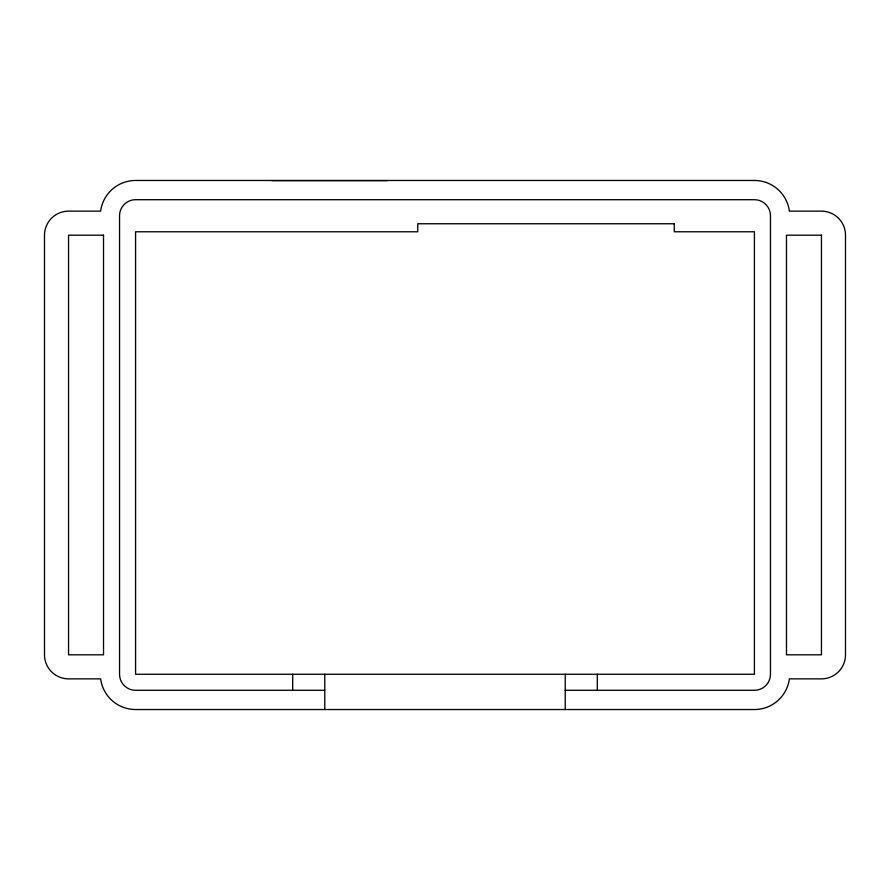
<?xml version="1.0" encoding="UTF-8"?>
<svg xmlns="http://www.w3.org/2000/svg" width="890" height="890" viewBox="0 0 890 890"><rect width="100%" height="100%" fill="white"/><g stroke="black" fill="none" stroke-linecap="round" stroke-linejoin="round"><path stroke-width="1.33" d="M271.851 180.626L387.284 180.626M324.761 690.295L135.58 690.295A16.031 16.031 0 0 1 119.549 674.264L119.549 215.736A16.031 16.031 0 0 1 135.58 199.705L754.42 199.705A16.031 16.031 0 0 1 770.451 215.736L770.451 674.264A16.031 16.031 0 0 1 754.42 690.295L565.239 690.295M597.301 674.264L597.301 690.295M565.239 674.264L565.239 709.53M324.761 674.264L324.761 709.53M292.699 674.264L292.699 690.295M754.42 180.47L135.58 180.47A35.266 35.266 0 0 0 100.615 211.141L68.552 211.141A24.052 24.052 0 0 0 44.5 235.183L44.5 654.817A24.052 24.052 0 0 0 68.552 678.859L100.615 678.859A35.266 35.266 0 0 0 135.58 709.53L754.42 709.53A35.266 35.266 0 0 0 789.385 678.859L821.448 678.859A24.052 24.052 0 0 0 845.5 654.817L845.5 235.183A24.052 24.052 0 0 0 821.448 211.141L789.385 211.141A35.266 35.266 0 0 0 754.42 180.47M674.264 223.757L417.744 223.757L417.744 231.778L135.58 231.778L135.58 674.264L754.42 674.264L754.42 231.778L674.264 231.778L674.264 223.757M103.518 235.183L68.552 235.183L68.552 654.817L103.518 654.817L103.518 235.183M821.448 235.183L786.482 235.183L786.482 654.817L821.448 654.817L821.448 235.183"/></g></svg>
